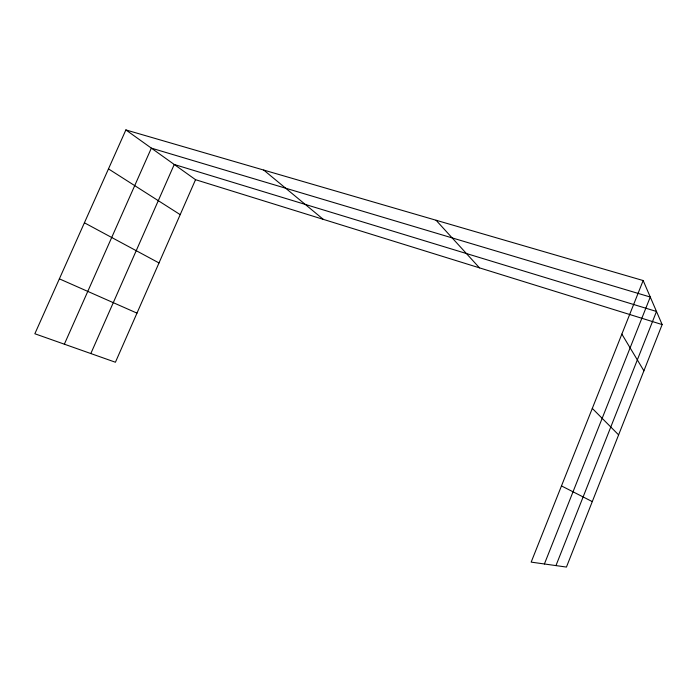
<?xml version="1.0" encoding="UTF-8"?>
<svg xmlns="http://www.w3.org/2000/svg" width="697" height="697" viewBox="0 0 697 697"><rect width="100%" height="100%" fill="white"/><g stroke="black" fill="none" stroke-linecap="round" stroke-linejoin="round"><path stroke-width="1.05" d="M643.157 280.543L662.15 324.575L566.443 567.07L531.166 562.122L643.157 280.543L125.878 129.93L34.85 333.758L115.423 362.24L195.535 179.687L125.878 129.93M544.401 563.978L650.266 297.027L151.354 148.13L64.351 344.187M555.962 565.598L656.496 311.463L174.25 164.483L90.828 353.545M195.535 179.687L662.15 324.575M59.376 278.852L136.978 313.127M561.477 485.922L592.284 501.605M84.407 222.796L158.994 262.943M108.479 168.892L180.192 214.641M263.736 170.068L323.303 219.363M592.302 408.407L618.614 434.884M436.052 220.235L479.475 267.857M621.855 334.098L643.897 370.821"/></g></svg>
